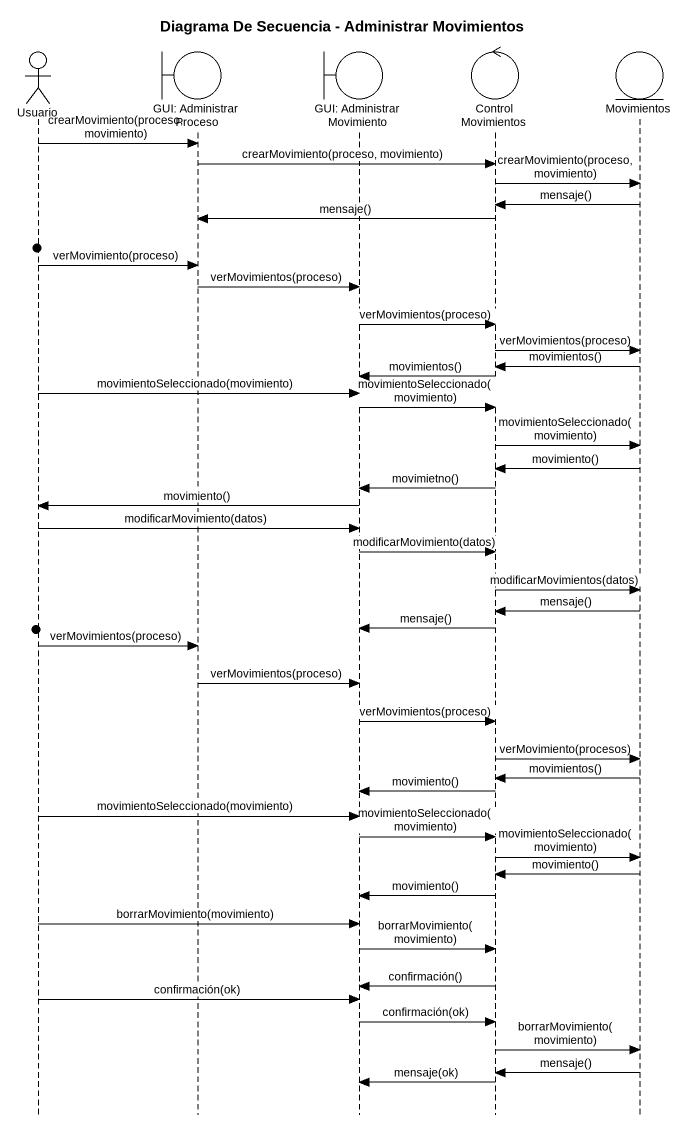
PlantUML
@startuml
title Diagrama De Secuencia - Administrar Movimientos
hide footbox
actor Usuario
boundary "GUI: Administrar Proceso" as GUI_Administrar_Proceso
boundary "GUI: Administrar Movimiento" as GUI_Administrar_Movimiento
control "Control Movimientos" as Control_Movimientos
entity Movimientos

Usuario -> GUI_Administrar_Proceso : crearMovimiento(proceso, movimiento)
GUI_Administrar_Proceso -> Control_Movimientos : crearMovimiento(proceso, movimiento)
Control_Movimientos -> Movimientos : crearMovimiento(proceso, movimiento)
Movimientos -> Control_Movimientos : mensaje()
Control_Movimientos -> GUI_Administrar_Proceso : mensaje()
Usuario -> GUI_Administrar_Proceso : verMovimiento(proceso)
GUI_Administrar_Proceso -> GUI_Administrar_Movimiento : verMovimientos(proceso)
GUI_Administrar_Movimiento -> Control_Movimientos : verMovimientos(proceso)
Control_Movimientos -> Movimientos : verMovimientos(proceso)
Movimientos -> Control_Movimientos : movimientos()
Control_Movimientos -> GUI_Administrar_Movimiento : movimientos()
Usuario -> GUI_Administrar_Movimiento : movimientoSeleccionado(movimiento)
GUI_Administrar_Movimiento -> Control_Movimientos : movimientoSeleccionado(movimiento)
Control_Movimientos -> Movimientos : movimientoSeleccionado(movimiento)
Movimientos -> Control_Movimientos : movimiento()
Control_Movimientos -> GUI_Administrar_Movimiento : movimietno()
GUI_Administrar_Movimiento -> Usuario : movimiento()
Usuario -> GUI_Administrar_Movimiento : modificarMovimiento(datos)
GUI_Administrar_Movimiento -> Control_Movimientos : modificarMovimiento(datos)
Control_Movimientos -> Movimientos : modificarMovimientos(datos)
Movimientos -> Control_Movimientos : mensaje()
Control_Movimientos -> GUI_Administrar_Movimiento : mensaje()
Usuario -> GUI_Administrar_Proceso : verMovimientos(proceso)
GUI_Administrar_Proceso -> GUI_Administrar_Movimiento : verMovimientos(proceso)
GUI_Administrar_Movimiento -> Control_Movimientos : verMovimientos(proceso)
Control_Movimientos -> Movimientos : verMovimiento(procesos)
Movimientos -> Control_Movimientos : movimientos()
Control_Movimientos -> GUI_Administrar_Movimiento : movimiento()
Usuario -> GUI_Administrar_Movimiento : movimientoSeleccionado(movimiento)
GUI_Administrar_Movimiento -> Control_Movimientos : movimientoSeleccionado(movimiento)
Control_Movimientos -> Movimientos : movimientoSeleccionado(movimiento)
Movimientos -> Control_Movimientos : movimiento()
Control_Movimientos -> GUI_Administrar_Movimiento : movimiento()
Usuario -> GUI_Administrar_Movimiento : borrarMovimiento(movimiento)
GUI_Administrar_Movimiento -> Control_Movimientos : borrarMovimiento(movimiento)
Control_Movimientos -> GUI_Administrar_Movimiento : confirmación()
Usuario -> GUI_Administrar_Movimiento : confirmación(ok)
GUI_Administrar_Movimiento -> Control_Movimientos : confirmación(ok)
Control_Movimientos -> Movimientos : borrarMovimiento(movimiento)
Movimientos -> Control_Movimientos : mensaje()
Control_Movimientos -> GUI_Administrar_Movimiento : mensaje(ok)
@enduml
